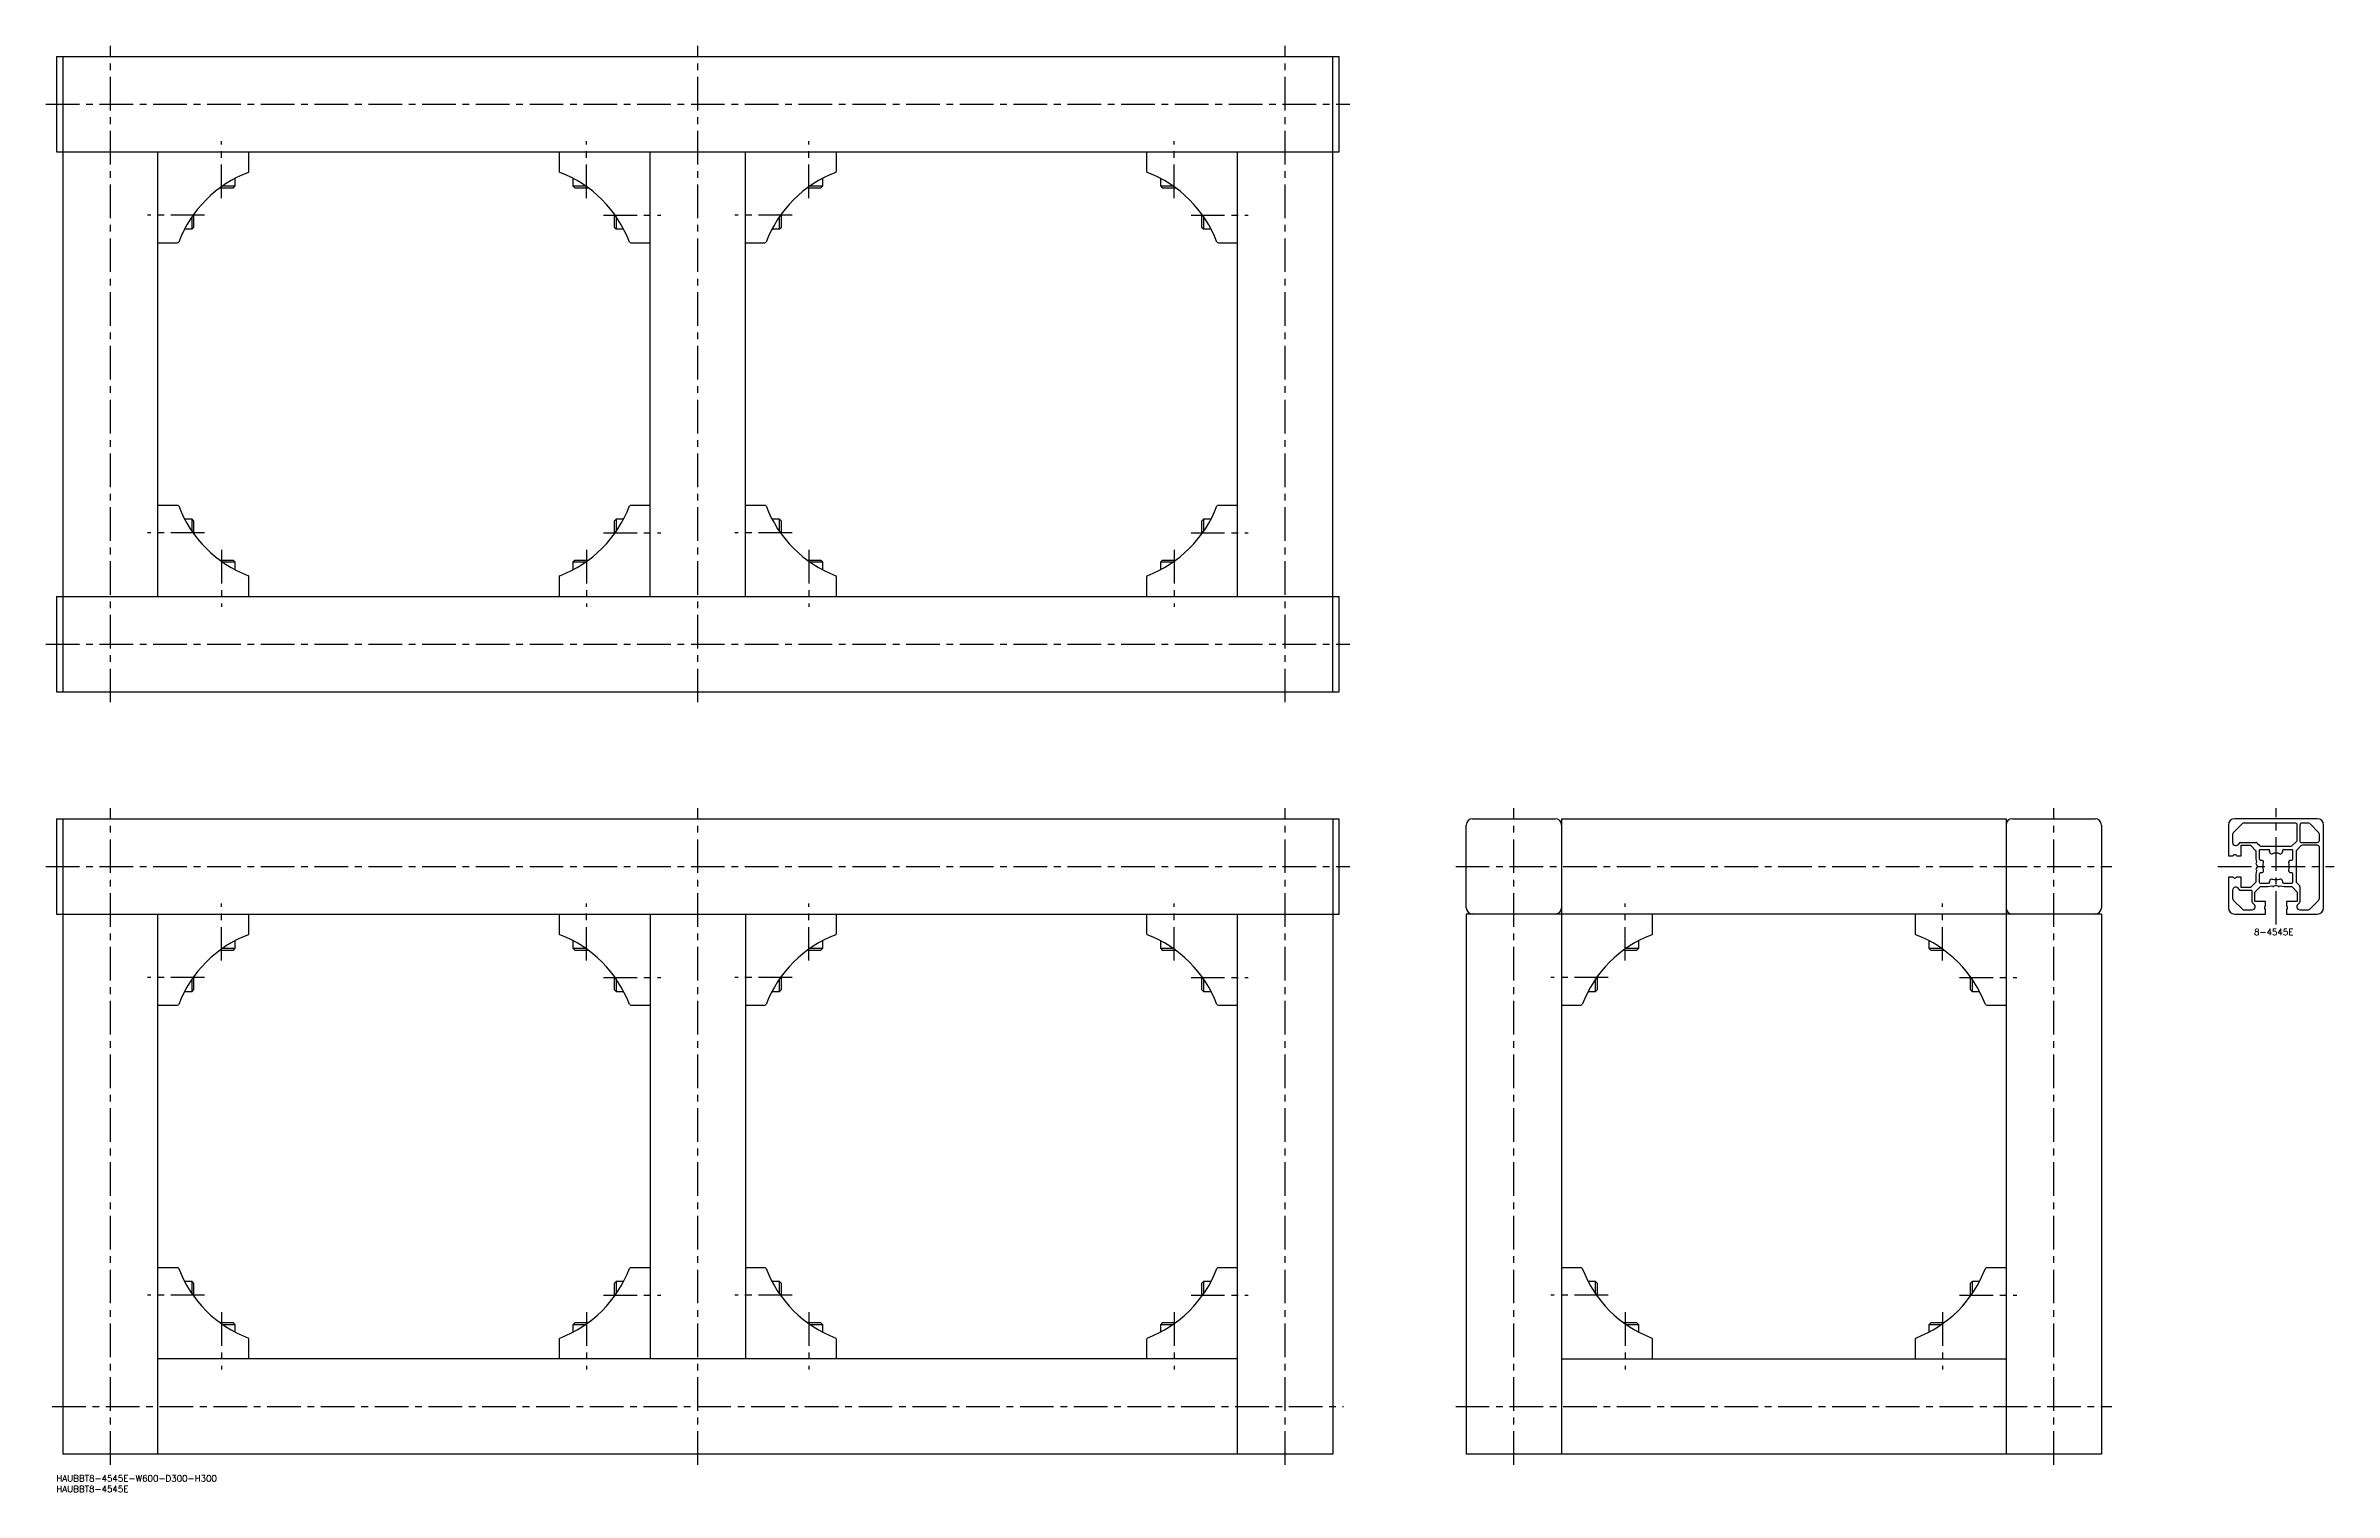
# Model space of a CAD drawing. Extents: x -5 to 1076, y -8 to 675.
import ezdxf

# ---------------------------------------------------------------- set-up
doc = ezdxf.new("R2010")
doc.units = 0
doc.header["$LTSCALE"] = 0.5
doc.linetypes.add('CENTER', pattern=[50.8, 31.75, -6.35, 6.35, -6.35])
for name, color, linetype in [('MSM_CENTER', 1, 'CENTER'), ('MSM_CONTINUOUS', 7, 'CONTINUOUS'), ('MSM_PART_NUMBER', 7, 'CONTINUOUS')]:
    doc.layers.add(name, color=color, linetype=linetype)
doc.styles.get("Standard").update_dxf_attribs({"font": 'txt.shx', "height": 3, "bigfont": 'bigfont.shx'})

# ---------------------------------------------------------------- blocks, each defined once
blk = doc.blocks.new('*U8')
at = {"layer": 'MSM_PART_NUMBER'}
blk.add_text('HAUBBT8-4545E-W600-D300-H300', height=3, dxfattribs=at).set_placement((0, -3))
blk = doc.blocks.new('*U9')
at = {"layer": 'MSM_PART_NUMBER'}
blk.add_text('HAUBBT8-4545E', height=3, dxfattribs=at).set_placement((0, -8))
blk = doc.blocks.new('*U10')
at = {"layer": 'MSM_PART_NUMBER'}
blk.add_text('8-4545E', height=3, dxfattribs=at).set_placement((1038.1, 255))

msp = doc.modelspace()

# ---------------------------------------------------------------- linework, layer by layer
at = {"layer": 'MSM_CENTER'}
for p, q in [((25.5, 365), (25.5, 675)), ((303, 365), (303, 675)), ((580.5, 365), (580.5, 675)), ((-5, 647.5), (611, 647.5)), ((78, 603), (78, 630)), ((250.5, 603), (250.5, 630)), ((355.5, 603), (355.5, 630)), ((528, 603), (528, 630)), ((70, 595), (43, 595)), ((258.5, 595), (285.5, 595)), ((347.5, 595), (320.5, 595)), ((536, 595), (563, 595)), ((70, 445), (43, 445)), ((258.5, 445), (285.5, 445)), ((347.5, 445), (320.5, 445)), ((536, 445), (563, 445)), ((78, 437), (78, 410)), ((250.5, 437), (250.5, 410)), ((355.5, 437), (355.5, 410)), ((528, 437), (528, 410)), ((-5, 392.5), (611, 392.5)), ((25.5, 5), (25.5, 315)), ((303, 5), (303, 315)), ((580.5, 5), (580.5, 315)), ((688.5, 5), (688.5, 315)), ((943.5, 5), (943.5, 315)), ((1048.5, 260), (1048.5, 315)), ((-5, 287.5), (611, 287.5)), ((661, 287.5), (971, 287.5)), ((1021, 287.5), (1076, 287.5)), ((78, 243), (78, 270)), ((250.5, 243), (250.5, 270)), ((355.5, 243), (355.5, 270)), ((528, 243), (528, 270)), ((741, 243), (741, 270)), ((891, 243), (891, 270)), ((70, 235), (43, 235)), ((258.5, 235), (285.5, 235)), ((347.5, 235), (320.5, 235)), ((536, 235), (563, 235)), ((733, 235), (706, 235)), ((899, 235), (926, 235)), ((70, 85), (43, 85)), ((78, 77), (78, 50)), ((250.5, 77), (250.5, 50)), ((258.5, 85), (285.5, 85)), ((347.5, 85), (320.5, 85)), ((355.5, 77), (355.5, 50)), ((528, 77), (528, 50)), ((536, 85), (563, 85)), ((733, 85), (706, 85)), ((741, 77), (741, 50)), ((891, 77), (891, 50)), ((899, 85), (926, 85)), ((-2, 32.5), (608, 32.5)), ((661, 32.5), (971, 32.5))]:
    msp.add_line(p, q, dxfattribs=at)
at = {"layer": 'MSM_CONTINUOUS'}
for p, q in [((0, 670), (606, 670)), ((0, 670), (0, 625)), ((3, 670), (3, 370)), ((603, 370), (603, 670)), ((606, 625), (606, 670)), ((0, 625), (606, 625)), ((48, 415), (48, 625)), ((91, 615.9), (91, 625)), ((237.5, 625), (237.5, 615.9)), ((280.5, 415), (280.5, 625)), ((325.5, 415), (325.5, 625)), ((368.5, 615.9), (368.5, 625)), ((515, 625), (515, 615.9)), ((558, 415), (558, 625)), ((77.4, 608), (83.6, 608)), ((78.6, 608.9), (84.5, 608.9)), ((83.6, 608), (84.5, 608.9)), ((84.5, 608.9), (84.5, 612.4)), ((244, 612.4), (244, 608.9)), ((244, 608.9), (244.9, 608)), ((244, 608.9), (249.9, 608.9)), ((244.9, 608), (251.1, 608)), ((354.9, 608), (361.1, 608)), ((356.1, 608.9), (362, 608.9)), ((361.1, 608), (362, 608.9)), ((362, 608.9), (362, 612.4)), ((521.5, 612.4), (521.5, 608.9)), ((521.5, 608.9), (522.4, 608)), ((521.5, 608.9), (527.4, 608.9)), ((522.4, 608), (528.6, 608)), ((65, 589.4), (65, 595.6)), ((263.5, 595.6), (263.5, 589.4)), ((342.5, 589.4), (342.5, 595.6)), ((541, 595.6), (541, 589.4)), ((60.6, 588.5), (64.1, 588.5)), ((64.1, 588.5), (64.1, 594.4)), ((64.1, 588.5), (65, 589.4)), ((263.5, 589.4), (264.4, 588.5)), ((264.4, 594.4), (264.4, 588.5)), ((264.4, 588.5), (267.9, 588.5)), ((338.1, 588.5), (341.6, 588.5)), ((341.6, 588.5), (341.6, 594.4)), ((341.6, 588.5), (342.5, 589.4)), ((541, 589.4), (541.9, 588.5)), ((541.9, 594.4), (541.9, 588.5)), ((541.9, 588.5), (545.4, 588.5)), ((48, 582), (57.1, 582)), ((271.4, 582), (280.5, 582)), ((325.5, 582), (334.6, 582)), ((548.9, 582), (558, 582)), ((57.1, 458), (48, 458)), ((280.5, 458), (271.4, 458)), ((334.6, 458), (325.5, 458)), ((558, 458), (548.9, 458)), ((64.1, 451.5), (60.6, 451.5)), ((65, 450.6), (64.1, 451.5)), ((64.1, 445.6), (64.1, 451.5)), ((65, 444.4), (65, 450.6)), ((264.4, 451.5), (263.5, 450.6)), ((263.5, 450.6), (263.5, 444.4)), ((267.9, 451.5), (264.4, 451.5)), ((264.4, 451.5), (264.4, 445.6)), ((341.6, 451.5), (338.1, 451.5)), ((342.5, 450.6), (341.6, 451.5)), ((341.6, 445.6), (341.6, 451.5)), ((342.5, 444.4), (342.5, 450.6)), ((541.9, 451.5), (541, 450.6)), ((541, 450.6), (541, 444.4)), ((545.4, 451.5), (541.9, 451.5)), ((541.9, 451.5), (541.9, 445.6)), ((83.6, 432), (77.4, 432)), ((84.5, 431.1), (78.6, 431.1)), ((84.5, 431.1), (83.6, 432)), ((84.5, 427.6), (84.5, 431.1)), ((91, 415), (91, 424.1)), ((237.5, 424.1), (237.5, 415)), ((244.9, 432), (244, 431.1)), ((244, 431.1), (244, 427.6)), ((249.9, 431.1), (244, 431.1)), ((251.1, 432), (244.9, 432)), ((361.1, 432), (354.9, 432)), ((362, 431.1), (356.1, 431.1)), ((362, 431.1), (361.1, 432)), ((362, 427.6), (362, 431.1)), ((368.5, 415), (368.5, 424.1)), ((515, 424.1), (515, 415)), ((522.4, 432), (521.5, 431.1)), ((521.5, 431.1), (521.5, 427.6)), ((527.4, 431.1), (521.5, 431.1)), ((528.6, 432), (522.4, 432)), ((0, 415), (606, 415)), ((0, 415), (0, 370)), ((606, 370), (606, 415)), ((0, 370), (606, 370)), ((0, 310), (606, 310)), ((0, 310), (0, 265)), ((3, 310), (3, 10)), ((603, 310), (603, 10)), ((606, 265), (606, 310)), ((666, 268), (666, 307)), ((669, 310), (708, 310)), ((711, 310), (711, 10)), ((711, 310), (921, 310)), ((921, 310), (921, 10)), ((924, 310), (963, 310)), ((966, 307), (966, 268)), ((1026, 307), (1026, 292.5)), ((1032.6, 307.7), (1028.3, 303.4)), ((1068, 310), (1029, 310)), ((1057.5, 308), (1033.4, 308)), ((1058.5, 300), (1058.5, 307)), ((1059.8, 307), (1059.8, 299.3)), ((1063.6, 308), (1060.8, 308)), ((1068.7, 303.4), (1064.4, 307.7)), ((1071, 268), (1071, 307)), ((1026, 292.5), (1028, 292.5)), ((1028, 302.6), (1028, 298.8)), ((1030, 292.5), (1032, 292.5)), ((1031.8, 298.8), (1038.9, 298.8)), ((1032, 292.5), (1032, 297.5)), ((1032, 297.5), (1036.4, 297.5)), ((1036.4, 297.5), (1039, 294.9)), ((1039, 294.9), (1039, 291.3)), ((1039.6, 298.5), (1040.8, 297.3)), ((1040.6, 294.9), (1040.6, 291)), ((1045, 295.4), (1041.1, 295.4)), ((1041.5, 297), (1055.5, 297)), ((1045.5, 294.4), (1045.5, 294.9)), ((1051.5, 294.9), (1051.5, 294.4)), ((1055.9, 295.4), (1052.1, 295.4)), ((1056.2, 297.3), (1058.2, 299.3)), ((1056.4, 291), (1056.4, 294.9)), ((1058, 294.5), (1058, 280.5)), ((1060.3, 297.2), (1058.3, 295.2)), ((1060.3, 298.8), (1068, 298.8)), ((1068, 297.5), (1061, 297.5)), ((1069, 299.8), (1069, 302.6)), ((1069, 272.4), (1069, 296.5)), ((1028, 282.5), (1026, 282.5)), ((1026, 282.5), (1026, 268)), ((1032, 282.5), (1030, 282.5)), ((1032, 277.5), (1032, 282.5)), ((1039, 291.3), (1039.3, 289.4)), ((1039.3, 285.6), (1039, 283.7)), ((1039, 283.7), (1039, 280.1)), ((1039.3, 289.4), (1039.1, 289)), ((1039.1, 288.5), (1039.7, 287.5)), ((1039.7, 287.5), (1039.1, 286.5)), ((1039.1, 286), (1039.3, 285.6)), ((1040.6, 284), (1040.6, 280.1)), ((1041.2, 290.5), (1041.6, 290.5)), ((1041.6, 284.5), (1041.2, 284.5)), ((1055.4, 290.5), (1055.9, 290.5)), ((1055.9, 284.5), (1055.4, 284.5)), ((1056.4, 280.1), (1056.4, 284)), ((1028, 276.2), (1028, 272.4)), ((1028.3, 271.6), (1032.6, 267.3)), ((1036.7, 276.2), (1031.8, 276.2)), ((1036.4, 277.5), (1032, 277.5)), ((1039, 280.1), (1036.4, 277.5)), ((1037.2, 270.8), (1037.2, 275.7)), ((1038.5, 275.4), (1041.1, 278)), ((1038.5, 271), (1038.5, 275.4)), ((1043.5, 271), (1038.5, 271)), ((1041.1, 279.6), (1045, 279.6)), ((1041.1, 278), (1044.7, 278)), ((1043.5, 269), (1043.5, 271)), ((1044.7, 278), (1046.6, 278.3)), ((1045.5, 280.1), (1045.5, 280.6)), ((1046.6, 278.3), (1047, 278.1)), ((1047.5, 278.1), (1048.5, 278.7)), ((1048.5, 278.7), (1049.5, 278.1)), ((1050, 278.1), (1050.4, 278.3)), ((1050.4, 278.3), (1052.3, 278)), ((1051.5, 280.6), (1051.5, 280.1)), ((1052.1, 279.6), (1055.9, 279.6)), ((1052.3, 278), (1055.9, 278)), ((1058.5, 271), (1053.5, 271)), ((1053.5, 271), (1053.5, 269)), ((1055.9, 278), (1058.5, 275.4)), ((1058.3, 279.8), (1059.5, 278.6)), ((1058.5, 275.4), (1058.5, 271)), ((1059.8, 277.9), (1059.8, 270.8)), ((1064.4, 267.3), (1068.7, 271.6)), ((0, 265), (606, 265)), ((48, 10), (48, 265)), ((91, 255.9), (91, 265)), ((237.5, 265), (237.5, 255.9)), ((280.5, 265), (280.5, 55)), ((325.5, 265), (325.5, 55)), ((368.5, 255.9), (368.5, 265)), ((515, 265), (515, 255.9)), ((558, 10), (558, 265)), ((966, 265), (666, 265)), ((666, 265), (666, 10)), ((754, 255.9), (754, 265)), ((878, 265), (878, 255.9)), ((966, 265), (966, 10)), ((1029, 265), (1043.5, 265)), ((1033.4, 267), (1037.2, 267)), ((1043.5, 265), (1043.5, 267)), ((1053.5, 267), (1053.5, 265)), ((1053.5, 265), (1068, 265)), ((1059.8, 267), (1063.6, 267)), ((78.6, 248.9), (84.5, 248.9)), ((83.6, 248), (84.5, 248.9)), ((84.5, 248.9), (84.5, 252.4)), ((244, 252.4), (244, 248.9)), ((244, 248.9), (244.9, 248)), ((244, 248.9), (249.9, 248.9)), ((356.1, 248.9), (362, 248.9)), ((361.1, 248), (362, 248.9)), ((362, 248.9), (362, 252.4)), ((521.5, 252.4), (521.5, 248.9)), ((521.5, 248.9), (522.4, 248)), ((521.5, 248.9), (527.4, 248.9)), ((741.6, 248.9), (747.5, 248.9)), ((746.6, 248), (747.5, 248.9)), ((747.5, 248.9), (747.5, 252.4)), ((884.5, 252.4), (884.5, 248.9)), ((884.5, 248.9), (885.4, 248)), ((884.5, 248.9), (890.4, 248.9)), ((77.4, 248), (83.6, 248)), ((244.9, 248), (251.1, 248)), ((354.9, 248), (361.1, 248)), ((522.4, 248), (528.6, 248)), ((740.4, 248), (746.6, 248)), ((885.4, 248), (891.6, 248)), ((60.6, 228.5), (64.1, 228.5)), ((64.1, 228.5), (64.1, 234.4)), ((64.1, 228.5), (65, 229.4)), ((65, 229.4), (65, 235.6)), ((263.5, 235.6), (263.5, 229.4)), ((263.5, 229.4), (264.4, 228.5)), ((264.4, 234.4), (264.4, 228.5)), ((264.4, 228.5), (267.9, 228.5)), ((338.1, 228.5), (341.6, 228.5)), ((341.6, 228.5), (341.6, 234.4)), ((341.6, 228.5), (342.5, 229.4)), ((342.5, 229.4), (342.5, 235.6)), ((541, 235.6), (541, 229.4)), ((541, 229.4), (541.9, 228.5)), ((541.9, 234.4), (541.9, 228.5)), ((541.9, 228.5), (545.4, 228.5)), ((723.6, 228.5), (727.1, 228.5)), ((727.1, 228.5), (727.1, 234.4)), ((727.1, 228.5), (728, 229.4)), ((728, 229.4), (728, 235.6)), ((904, 235.6), (904, 229.4)), ((904, 229.4), (904.9, 228.5)), ((904.9, 234.4), (904.9, 228.5)), ((904.9, 228.5), (908.4, 228.5)), ((48, 222), (57.1, 222)), ((271.4, 222), (280.5, 222)), ((325.5, 222), (334.6, 222)), ((548.9, 222), (558, 222)), ((711, 222), (720.1, 222)), ((911.9, 222), (921, 222)), ((57.1, 98), (48, 98)), ((280.5, 98), (271.4, 98)), ((334.6, 98), (325.5, 98)), ((558, 98), (548.9, 98)), ((720.1, 98), (711, 98)), ((921, 98), (911.9, 98)), ((64.1, 91.5), (60.6, 91.5)), ((65, 90.6), (64.1, 91.5)), ((64.1, 85.6), (64.1, 91.5)), ((65, 84.4), (65, 90.6)), ((264.4, 91.5), (263.5, 90.6)), ((263.5, 90.6), (263.5, 84.4)), ((267.9, 91.5), (264.4, 91.5)), ((264.4, 91.5), (264.4, 85.6)), ((341.6, 91.5), (338.1, 91.5)), ((342.5, 90.6), (341.6, 91.5)), ((341.6, 85.6), (341.6, 91.5)), ((342.5, 84.4), (342.5, 90.6)), ((541.9, 91.5), (541, 90.6)), ((541, 90.6), (541, 84.4)), ((545.4, 91.5), (541.9, 91.5)), ((541.9, 91.5), (541.9, 85.6)), ((727.1, 91.5), (723.6, 91.5)), ((728, 90.6), (727.1, 91.5)), ((727.1, 85.6), (727.1, 91.5)), ((728, 84.4), (728, 90.6)), ((904.9, 91.5), (904, 90.6)), ((904, 90.6), (904, 84.4)), ((908.4, 91.5), (904.9, 91.5)), ((904.9, 91.5), (904.9, 85.6)), ((83.6, 72), (77.4, 72)), ((84.5, 71.1), (78.6, 71.1)), ((84.5, 71.1), (83.6, 72)), ((84.5, 67.6), (84.5, 71.1)), ((244.9, 72), (244, 71.1)), ((244, 71.1), (244, 67.6)), ((249.9, 71.1), (244, 71.1)), ((251.1, 72), (244.9, 72)), ((361.1, 72), (354.9, 72)), ((362, 71.1), (356.1, 71.1)), ((362, 71.1), (361.1, 72)), ((362, 67.6), (362, 71.1)), ((522.4, 72), (521.5, 71.1)), ((521.5, 71.1), (521.5, 67.6)), ((527.4, 71.1), (521.5, 71.1)), ((528.6, 72), (522.4, 72)), ((746.6, 72), (740.4, 72)), ((747.5, 71.1), (741.6, 71.1)), ((747.5, 71.1), (746.6, 72)), ((747.5, 67.6), (747.5, 71.1)), ((885.4, 72), (884.5, 71.1)), ((884.5, 71.1), (884.5, 67.6)), ((890.4, 71.1), (884.5, 71.1)), ((891.6, 72), (885.4, 72)), ((558, 55), (48, 55)), ((91, 55), (91, 64.1)), ((237.5, 64.1), (237.5, 55)), ((368.5, 55), (368.5, 64.1)), ((515, 64.1), (515, 55)), ((711, 55), (921, 55)), ((754, 55), (754, 64.1)), ((878, 64.1), (878, 55)), ((603, 10), (3, 10)), ((966, 10), (666, 10))]:
    msp.add_line(p, q, dxfattribs=at)
for centre, radius, start, end in [((110.8, 562.2), 56.7, 110.7505, 159.2495), ((90, 615.9), 1, 315, 0), ((238.5, 615.9), 1, 180, 225), ((217.7, 562.2), 56.7, 20.7505, 69.2495), ((388.3, 562.2), 56.7, 110.7505, 159.2495), ((367.5, 615.9), 1, 315, 0), ((516, 615.9), 1, 180, 225), ((495.2, 562.2), 56.7, 20.7505, 69.2495), ((57.1, 583), 1, 270, 315), ((271.4, 583), 1, 225, 270), ((334.6, 583), 1, 270, 315), ((548.9, 583), 1, 225, 270), ((57.1, 457), 1, 45, 90), ((110.8, 477.8), 56.7, 200.7505, 249.2495), ((217.7, 477.8), 56.7, 290.7505, 339.2495), ((271.4, 457), 1, 90, 135), ((334.6, 457), 1, 45, 90), ((388.3, 477.8), 56.7, 200.7505, 249.2495), ((495.2, 477.8), 56.7, 290.7505, 339.2495), ((548.9, 457), 1, 90, 135), ((90, 424.1), 1, 0, 45), ((238.5, 424.1), 1, 135, 180), ((367.5, 424.1), 1, 0, 45), ((516, 424.1), 1, 135, 180), ((669, 307), 3, 90, 180), ((708, 307), 3, 0, 90), ((924, 307), 3, 90, 180), ((963, 307), 3, 0, 90), ((1029, 307), 3, 90, 180), ((1029, 302.6), 1, 135, 180), ((1033.4, 307), 1, 90, 135), ((1057.5, 307), 1, 0, 90), ((1060.8, 307), 1, 90, 180), ((1063.6, 307), 1, 45, 90), ((1068, 307), 3, 0, 90), ((1068, 302.6), 1, 0, 45), ((1029.5, 298.8), 1.5, 180, 336.4218), ((1028, 292.8), 0.3, 270, 322.0201), ((1029, 292), 1, 37.9799, 142.0201), ((1030, 292.8), 0.3, 217.9799, 270), ((1031.8, 297.8), 1, 90, 156.4218), ((1038.9, 297.8), 1, 45, 90), ((1041.1, 294.9), 0.5, 90, 180), ((1041.5, 298), 1, 225, 270), ((1045, 294.9), 0.55, 0, 90), ((1046.5, 294.4), 0.95, 180, 286.5422), ((1048.5, 287.5), 6.25, 73.4578, 106.5422), ((1050.6, 294.4), 0.95, 253.4578, 0), ((1052.1, 294.9), 0.55, 90, 180), ((1055.5, 298), 1, 270, 315), ((1055.9, 294.9), 0.5, 0, 90), ((1059, 294.5), 1, 135, 180), ((1057.5, 300), 1, 315, 0), ((1060.3, 299.3), 0.5, 180, 270), ((1061, 296.5), 1, 90, 135), ((1068, 299.8), 1, 270, 0), ((1068, 296.5), 1, 0, 90), ((1028, 282.2), 0.3, 37.9799, 90), ((1029, 283), 1, 217.9799, 322.0201), ((1030, 282.2), 0.3, 90, 142.0201), ((1039.5, 288.8), 0.5, 150, 210), ((1039.5, 286.2), 0.5, 150, 210), ((1041.2, 291), 0.55, 180, 270), ((1041.2, 284), 0.55, 90, 180), ((1041.6, 289.5), 0.95, 343.4578, 90), ((1041.6, 285.5), 0.95, 270, 16.5422), ((1048.5, 287.5), 6.25, 163.4578, 196.5422), ((1046.5, 280.6), 0.95, 73.4578, 180), ((1048.5, 287.5), 6.25, 253.4578, 286.5422), ((1050.6, 280.6), 0.95, 0, 106.5422), ((1055.4, 289.5), 0.95, 90, 196.5422), ((1048.5, 287.5), 6.25, 343.4578, 16.5422), ((1055.4, 285.5), 0.95, 163.4578, 270), ((1055.9, 291), 0.55, 270, 0), ((1055.9, 284), 0.55, 0, 90), ((1029.5, 276.2), 1.5, 23.5782, 180), ((1029, 272.4), 1, 180, 225), ((1031.8, 277.2), 1, 203.5782, 270), ((1036.7, 275.7), 0.5, 0, 90), ((1038.2, 270.8), 1, 180, 246.4218), ((1041.1, 280.1), 0.5, 180, 270), ((1045, 280.1), 0.55, 270, 0), ((1047.2, 278.5), 0.5, 240, 300), ((1049.8, 278.5), 0.5, 240, 300), ((1052.1, 280.1), 0.55, 180, 270), ((1055.9, 280.1), 0.5, 270, 0), ((1059, 280.5), 1, 180, 225), ((1058.8, 270.8), 1, 293.5782, 0), ((1058.8, 277.9), 1, 0, 45), ((1068, 272.4), 1, 315, 0), ((669, 268), 3, 180, 270), ((708, 268), 3, 270, 0), ((924, 268), 3, 180, 270), ((963, 268), 3, 270, 0), ((1029, 268), 3, 180, 270), ((1033.4, 268), 1, 225, 270), ((1037.2, 268.5), 1.5, 270, 66.4218), ((1044, 268), 1, 127.9799, 232.0201), ((1043.2, 269), 0.3, 307.9799, 0), ((1043.2, 267), 0.3, 0, 52.0201), ((1053.8, 269), 0.3, 180, 232.0201), ((1053.8, 267), 0.3, 127.9799, 180), ((1053, 268), 1, 307.9799, 52.0201), ((1059.8, 268.5), 1.5, 113.5782, 270), ((1063.6, 268), 1, 270, 315), ((1068, 268), 3, 270, 0), ((110.8, 202.2), 56.7, 110.7505, 159.2495), ((90, 255.9), 1, 315, 0), ((238.5, 255.9), 1, 180, 225), ((217.7, 202.2), 56.7, 20.7505, 69.2495), ((388.3, 202.2), 56.7, 110.7505, 159.2495), ((367.5, 255.9), 1, 315, 0), ((516, 255.9), 1, 180, 225), ((495.2, 202.2), 56.7, 20.7505, 69.2495), ((773.8, 202.2), 56.7, 110.7505, 159.2495), ((753, 255.9), 1, 315, 0), ((879, 255.9), 1, 180, 225), ((858.2, 202.2), 56.7, 20.7505, 69.2495), ((57.1, 223), 1, 270, 315), ((271.4, 223), 1, 225, 270), ((334.6, 223), 1, 270, 315), ((548.9, 223), 1, 225, 270), ((720.1, 223), 1, 270, 315), ((911.9, 223), 1, 225, 270), ((57.1, 97), 1, 45, 90), ((110.8, 117.8), 56.7, 200.7505, 249.2495), ((217.7, 117.8), 56.7, 290.7505, 339.2495), ((271.4, 97), 1, 90, 135), ((334.6, 97), 1, 45, 90), ((388.3, 117.8), 56.7, 200.7505, 249.2495), ((495.2, 117.8), 56.7, 290.7505, 339.2495), ((548.9, 97), 1, 90, 135), ((720.1, 97), 1, 45, 90), ((773.8, 117.8), 56.7, 200.7505, 249.2495), ((858.2, 117.8), 56.7, 290.7505, 339.2495), ((911.9, 97), 1, 90, 135), ((90, 64.1), 1, 0, 45), ((238.5, 64.1), 1, 135, 180), ((367.5, 64.1), 1, 0, 45), ((516, 64.1), 1, 135, 180), ((753, 64.1), 1, 0, 45), ((879, 64.1), 1, 135, 180)]:
    msp.add_arc(centre, radius, start, end, dxfattribs=at)

# ---------------------------------------------------------------- block references
for name in ['*U10', '*U8', '*U9']:
    msp.add_blockref(name, (0, 0), dxfattribs=at)

doc.saveas('drawing.dxf')
